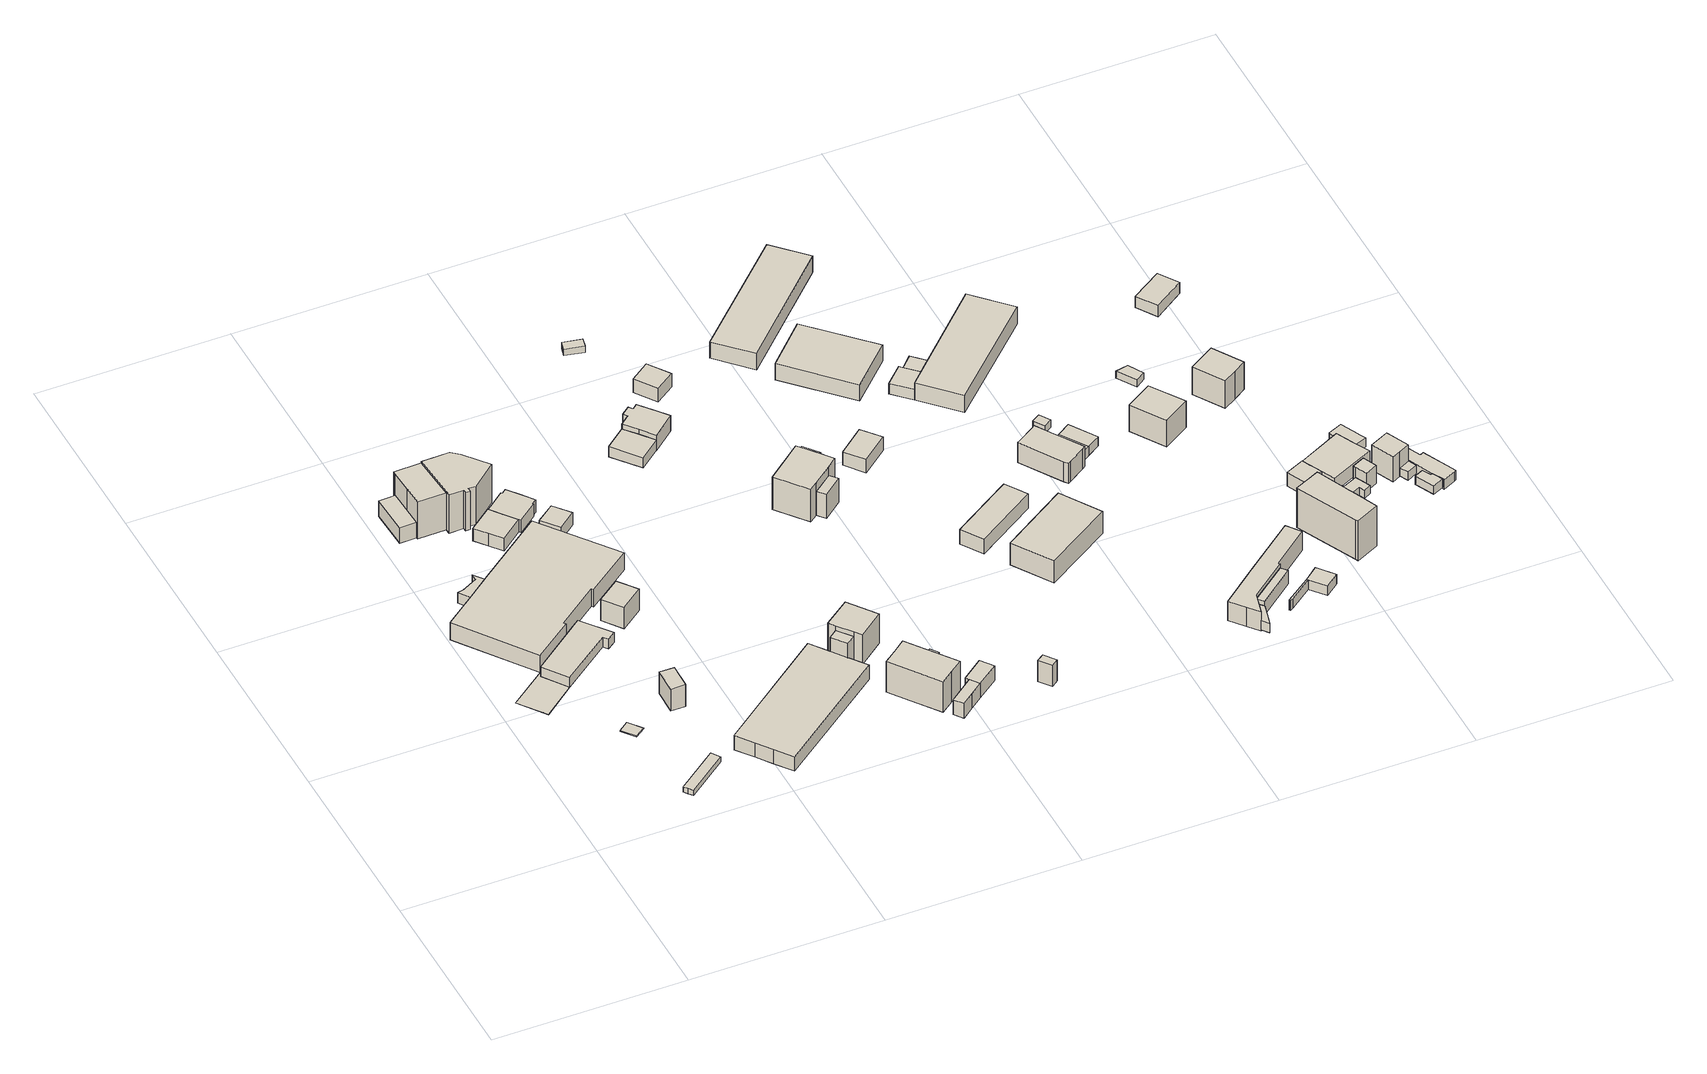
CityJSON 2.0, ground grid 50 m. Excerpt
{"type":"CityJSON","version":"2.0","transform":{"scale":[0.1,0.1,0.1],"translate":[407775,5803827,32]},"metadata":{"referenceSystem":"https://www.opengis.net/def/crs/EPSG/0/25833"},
"CityObjects":{
"building1":{"type":"Building","attributes":{"Gemeindeschluessel":"11000009","BezugspunktDach":"2200","function":"51009_1610","measuredHeight":0.114,"storeysAboveGround":0},"address":[{"country":"Germany","locality":"Berlin"}],"geometry":[{"type":"Solid","lod":"1","boundaries":[[[[0,1,2,3,4,5]],[[6,7,8,9,10,11]],[[6,11,5,4]],[[7,6,4,3]],[[8,7,3,2]],[[9,8,2,1]],[[10,9,1,0]],[[11,10,0,5]]]]}]},
"building2":{"type":"Building","attributes":{"Gemeindeschluessel":"11000009","BezugspunktDach":"2200","function":"31001_1010","measuredHeight":0.271,"storeysAboveGround":1},"address":[{"country":"Germany","locality":"Berlin","thoroughfareNumber":"764 (1)","thoroughfareName":"Adlergestell"}],"geometry":[{"type":"Solid","lod":"1","boundaries":[[[[12,13,14,15]],[[16,17,18,19]],[[16,19,15,14]],[[17,16,14,13]],[[18,17,13,12]],[[19,18,12,15]]]]}]},
"building3":{"type":"Building","attributes":{"Gemeindeschluessel":"11000009","BezugspunktDach":"2200","function":"31001_2000","measuredHeight":2.47,"storeysAboveGround":1},"address":[{"country":"Germany","locality":"Berlin","thoroughfareNumber":"766 (2)","thoroughfareName":"Adlergestell"}],"geometry":[{"type":"Solid","lod":"1","boundaries":[[[[20,21,22,23,24,25]],[[26,27,28,29,30,31]],[[26,31,25,24]],[[27,26,24,23]],[[28,27,23,22]],[[29,28,22,21]],[[30,29,21,20]],[[31,30,20,25]]]]}]},
"building4":{"type":"Building","attributes":{"Gemeindeschluessel":"11000009","BezugspunktDach":"2200","function":"51009_1610","measuredHeight":3.29,"storeysAboveGround":0},"address":[{"country":"Germany","locality":"Berlin"}],"geometry":[{"type":"Solid","lod":"1","boundaries":[[[[32,33,34,35,36,37]],[[38,39,40,41,42,43]],[[38,43,37,36]],[[39,38,36,35]],[[40,39,35,34]],[[41,40,34,33]],[[42,41,33,32]],[[43,42,32,37]]]]}]},
"building5":{"type":"Building","attributes":{"Gemeindeschluessel":"11000009","BezugspunktDach":"2200","function":"31001_2000","measuredHeight":3,"storeysAboveGround":1},"address":[{"country":"Germany","locality":"Berlin","thoroughfareNumber":"762","thoroughfareName":"Adlergestell"}],"geometry":[{"type":"Solid","lod":"1","boundaries":[[[[44,45,46,47,48,49,50]],[[3,51,52,53,54,1,2]],[[3,2,50,49]],[[51,3,49,48]],[[52,51,48,47]],[[53,52,47,46]],[[54,53,46,45]],[[1,54,45,44]],[[2,1,44,50]]]]}]},
"building6":{"type":"Building","attributes":{"Gemeindeschluessel":"11000009","BezugspunktDach":"2200","function":"31001_2000","measuredHeight":5.25,"storeysAboveGround":1},"address":[{"country":"Germany","locality":"Berlin","thoroughfareNumber":"760","thoroughfareName":"Adlergestell"}],"geometry":[{"type":"Solid","lod":"1","boundaries":[[[[55,56,57,58,59,60,61,62,63,64]],[[65,66,67,68,69,70,71,72,73,74]],[[65,74,64,63]],[[66,65,63,62]],[[67,66,62,61]],[[68,67,61,60]],[[69,68,60,59]],[[70,69,59,58]],[[71,70,58,57]],[[72,71,57,56]],[[73,72,56,55]],[[74,73,55,64]]]]}]},
"building7":{"type":"Building","attributes":{"Gemeindeschluessel":"11000009","BezugspunktDach":"2200","function":"31001_1010","measuredHeight":6.61,"storeysAboveGround":1},"address":[{"country":"Germany","locality":"Berlin","thoroughfareNumber":"764","thoroughfareName":"Adlergestell"}],"geometry":[{"type":"Solid","lod":"1","boundaries":[[[[75,76,77,78]],[[79,80,81,82]],[[79,82,78,77]],[[80,79,77,76]],[[81,80,76,75]],[[82,81,75,78]]]]}]},
"building8":{"type":"Building","attributes":{"Gemeindeschluessel":"11000009","function":"31001_2310"},"address":[{"country":"Germany","locality":"Berlin","thoroughfareNumber":"28","thoroughfareName":"Godbersenstraße"}],"children":["building8-1","building8-2","building8-3"]},
"building8-1":{"type":"BuildingPart","attributes":{"BezugspunktDach":"2200","measuredHeight":11.64,"storeysAboveGround":3},"parents":["building8"],"geometry":[{"type":"MultiSurface","lod":"1","boundaries":[[[83,84,85,86,87,88,89,90,91,92,93]],[[94,95,96,97,98,99,100,101,102,103,104]],[[94,104,93,92]],[[95,94,92,91]],[[96,95,91,90]],[[97,96,90,89]],[[98,97,89,88]],[[99,98,88,87]],[[100,99,87,86]],[[101,100,86,85]],[[102,101,85,84]],[[103,102,84,83]],[[105,106,103,83,93]],[[104,103,106,105]]]}]},
"building8-2":{"type":"BuildingPart","attributes":{"BezugspunktDach":"2200","measuredHeight":11.2,"storeysAboveGround":3},"parents":["building8"],"geometry":[{"type":"MultiSurface","lod":"1","boundaries":[[[107,108,109,106,105,110]],[[104,103,111,112,113,114]],[[104,114,110,105]],[[111,103,106,109]],[[115,116,117,112,111,109,108]],[[113,118,115,112,108,107]],[[114,113,107,110]],[[103,104,105,106]],[[112,117,116,115]],[[119,112,115,118,113]]]}]},
"building8-3":{"type":"BuildingPart","attributes":{"BezugspunktDach":"2200","measuredHeight":5.21,"storeysAboveGround":3},"parents":["building8"],"geometry":[{"type":"MultiSurface","lod":"1","boundaries":[[[120,116,118,121]],[[113,117,122,123]],[[113,123,121,118]],[[122,117,116,120]],[[123,122,120,121]],[[117,112,115,116]],[[113,118,115,112]]]}]},
"building9":{"type":"Building","attributes":{"Gemeindeschluessel":"11000009","BezugspunktDach":"2200","function":"31001_2000","measuredHeight":6.54,"storeysAboveGround":1},"address":[{"country":"Germany","locality":"Berlin","thoroughfareNumber":"762 (1)","thoroughfareName":"Adlergestell"}],"geometry":[{"type":"Solid","lod":"1","boundaries":[[[[124,125,126,127]],[[128,129,130,131]],[[128,131,127,126]],[[129,128,126,125]],[[130,129,125,124]],[[131,130,124,127]]]]}]},
"building10":{"type":"Building","attributes":{"Gemeindeschluessel":"11000009","function":"31001_2010"},"address":[{"country":"Germany","locality":"Berlin","thoroughfareNumber":"758","thoroughfareName":"Adlergestell"}],"children":["building10-1","building10-2"]},
"building10-1":{"type":"BuildingPart","attributes":{"BezugspunktDach":"2200","measuredHeight":4.26,"storeysAboveGround":1},"parents":["building10"],"geometry":[{"type":"MultiSurface","lod":"1","boundaries":[[[132,133,134,135,136,137,138,139,140,141,142,143]],[[144,145,146,147,148,149,150,151,152,153,154,155]],[[144,155,143,142]],[[145,144,142,141]],[[146,145,141,140]],[[147,146,140,139]],[[148,147,139,138]],[[149,148,138,137]],[[150,149,137,136]],[[151,150,136,135]],[[152,151,135,134]],[[153,152,134,133]],[[154,153,133,132]],[[155,156,157,143]],[[132,157,156,154]]]}]},
"building10-2":{"type":"BuildingPart","attributes":{"BezugspunktDach":"2200","measuredHeight":4.37,"storeysAboveGround":1},"parents":["building10"],"geometry":[{"type":"MultiSurface","lod":"1","boundaries":[[[158,159,133,157,143,160]],[[155,156,153,161,162,163]],[[155,163,160,143]],[[132,157,156,157,133]],[[164,156,154]],[[161,153,133,159]],[[162,161,159,158]],[[163,162,158,160]],[[156,155,143,157]],[[153,164,154,132,133]],[[154,156,157,132]]]}]},
"building11":{"type":"Building","attributes":{"Gemeindeschluessel":"11000009","BezugspunktDach":"2200","function":"31001_2000","measuredHeight":5.01,"storeysAboveGround":1},"address":[{"country":"Germany","locality":"Berlin","thoroughfareNumber":"766 (1)","thoroughfareName":"Adlergestell"}],"geometry":[{"type":"Solid","lod":"1","boundaries":[[[[165,166,167,168,169,170,171,172,173,174]],[[175,176,177,178,179,180,181,182,183,184]],[[175,184,174,173]],[[176,175,173,172]],[[177,176,172,171]],[[178,177,171,170]],[[179,178,170,169]],[[180,179,169,168]],[[181,180,168,167]],[[182,181,167,166]],[[183,182,166,165]],[[184,183,165,174]]]]}]},
"building12":{"type":"Building","attributes":{"Gemeindeschluessel":"11000009","BezugspunktDach":"2200","function":"31001_1010","measuredHeight":3.79,"storeysAboveGround":1},"address":[{"country":"Germany","locality":"Berlin","thoroughfareNumber":"760 (1)","thoroughfareName":"Adlergestell"}],"geometry":[{"type":"Solid","lod":"1","boundaries":[[[[185,186,187,188]],[[189,190,191,192]],[[189,192,188,187]],[[190,189,187,186]],[[191,190,186,185]],[[192,191,185,188]]]]}]},
"building13":{"type":"Building","attributes":{"Gemeindeschluessel":"11000009","function":"31001_1010"},"address":[{"country":"Germany","locality":"Berlin","thoroughfareNumber":"766","thoroughfareName":"Adlergestell"}],"children":["building13-1","building13-2"]},
"building13-1":{"type":"BuildingPart","attributes":{"BezugspunktDach":"2200","measuredHeight":10.23,"storeysAboveGround":2},"parents":["building13"],"geometry":[{"type":"MultiSurface","lod":"1","boundaries":[[[193,194,195,196,197,198]],[[199,200,201,202,203,204]],[[199,204,198,197]],[[200,199,197,196]],[[201,200,196,195]],[[202,201,195,194]],[[203,205,206,194,193]],[[204,203,193,198]],[[202,206,205,203]]]}]},
"building13-2":{"type":"BuildingPart","attributes":{"BezugspunktDach":"2200","measuredHeight":7.54,"storeysAboveGround":2},"parents":["building13"],"geometry":[{"type":"Solid","lod":"1","boundaries":[[[[207,206,205,208]],[[203,202,209,210]],[[203,210,208,205]],[[209,202,206,207]],[[210,209,207,208]],[[203,205,206,202]]]]}]},
"building14":{"type":"Building","attributes":{"Gemeindeschluessel":"11000009","BezugspunktDach":"2200","function":"31001_1010","measuredHeight":10.03,"storeysAboveGround":3},"address":[{"country":"Germany","locality":"Berlin","thoroughfareNumber":"768","thoroughfareName":"Adlergestell"}],"geometry":[{"type":"Solid","lod":"1","boundaries":[[[[211,212,213,214,215,216]],[[217,218,219,220,221,222]],[[217,222,216,215]],[[218,217,215,214]],[[219,218,214,213]],[[220,219,213,212]],[[221,220,212,211]],[[222,221,211,216]]]]}]},
"building15":{"type":"Building","attributes":{"Gemeindeschluessel":"11000009","BezugspunktDach":"2200","function":"31001_2000","measuredHeight":4.53,"storeysAboveGround":1},"address":[{"country":"Germany","locality":"Berlin","thoroughfareNumber":"768 (2)","thoroughfareName":"Adlergestell"}],"geometry":[{"type":"Solid","lod":"1","boundaries":[[[[223,224,225,226,227]],[[228,229,230,231,232]],[[228,232,227,226]],[[229,228,226,225]],[[230,229,225,224]],[[231,230,224,223]],[[232,231,223,227]]]]}]},
"building16":{"type":"Building","attributes":{"Gemeindeschluessel":"11000009","BezugspunktDach":"2200","function":"51009_1610","measuredHeight":8.18,"storeysAboveGround":0},"address":[{"country":"Germany","locality":"Berlin"}],"geometry":[{"type":"Solid","lod":"1","boundaries":[[[[233,234,235,236]],[[237,238,239,240]],[[237,240,236,235]],[[238,237,235,234]],[[239,238,234,233]],[[240,239,233,236]]]]}]},
"building17":{"type":"Building","attributes":{"Gemeindeschluessel":"11000009","function":"31001_1120"},"address":[{"country":"Germany","locality":"Berlin","thoroughfareNumber":"759","thoroughfareName":"Adlergestell"}],"children":["building17-1","building17-2"]},
"building17-1":{"type":"BuildingPart","attributes":{"BezugspunktDach":"2200","measuredHeight":7.62,"storeysAboveGround":2},"parents":["building17"],"geometry":[{"type":"MultiSurface","lod":"1","boundaries":[[[241,242,243,244,245,246,247,248,249,250]],[[251,252,253,254,255,256,257,258,259,260]],[[251,260,250,249]],[[252,251,249,248]],[[253,252,248,247]],[[254,253,247,246]],[[255,254,246,245]],[[256,255,245,244]],[[257,256,244,243]],[[258,257,243,242]],[[261,262,263,264,259,258,242,241]],[[265,261,241,250]],[[260,259,264,266]],[[264,263,262,261]],[[266,264,261,265]]]}]},
"building17-2":{"type":"BuildingPart","attributes":{"BezugspunktDach":"2200","measuredHeight":3.11,"storeysAboveGround":2},"parents":["building17"],"geometry":[{"type":"MultiSurface","lod":"1","boundaries":[[[267,262,265,268]],[[266,263,269,270]],[[266,270,268,265]],[[269,263,262,267]],[[270,269,267,268]],[[264,261,262,263]],[[266,265,261,271,264]]]}]},
"building18":{"type":"Building","attributes":{"Gemeindeschluessel":"11000009","BezugspunktDach":"2200","function":"31001_1010","measuredHeight":4.52,"storeysAboveGround":2},"address":[{"country":"Germany","locality":"Berlin","thoroughfareNumber":"768 (1)","thoroughfareName":"Adlergestell"}],"geometry":[{"type":"Solid","lod":"1","boundaries":[[[[226,225,272,273,274]],[[275,276,229,228,277]],[[275,277,274,273]],[[276,275,273,272]],[[229,276,272,225]],[[228,229,225,226]],[[277,228,226,274]]]]}]},
"building19":{"type":"Building","attributes":{"Gemeindeschluessel":"11000009","BezugspunktDach":"2200","function":"31001_2000","measuredHeight":1.89,"storeysAboveGround":1},"address":[{"country":"Germany","locality":"Berlin","thoroughfareNumber":"969 (8)","thoroughfareName":"Adlergestell"}],"geometry":[{"type":"Solid","lod":"1","boundaries":[[[[278,279,280,281]],[[282,283,284,285]],[[282,285,281,280]],[[283,282,280,279]],[[284,283,279,278]],[[285,284,278,281]]]]}]},
"building20":{"type":"Building","attributes":{"Gemeindeschluessel":"11000009","BezugspunktDach":"2200","function":"31001_2000","measuredHeight":6.43,"storeysAboveGround":1},"address":[{"country":"Germany","locality":"Berlin","thoroughfareNumber":"770 (1)","thoroughfareName":"Adlergestell"}],"geometry":[{"type":"Solid","lod":"1","boundaries":[[[[286,287,288,289]],[[290,291,292,293]],[[290,293,289,288]],[[291,290,288,287]],[[292,291,287,286]],[[293,292,286,289]]]]}]},
"building21":{"type":"Building","attributes":{"Gemeindeschluessel":"11000009","function":"31001_1010"},"address":[{"country":"Germany","locality":"Berlin","thoroughfareNumber":"763","thoroughfareName":"Adlergestell"}],"children":["building21-1","building21-2","building21-3"]},
"building21-1":{"type":"BuildingPart","attributes":{"BezugspunktDach":"2200","measuredHeight":12.53,"storeysAboveGround":2},"parents":["building21"],"geometry":[{"type":"MultiSurface","lod":"1","boundaries":[[[294,295,296,297,298,299,300]],[[301,302,303,304,305,306,307]],[[301,307,300,299]],[[308,309,310,301,299,298]],[[303,302,298,297]],[[304,303,297,296]],[[305,311,312,304,296,295]],[[306,305,295,294]],[[307,306,294,300]],[[302,301,310,309,308]],[[304,312,311,305]]]}]},
"building21-2":{"type":"BuildingPart","attributes":{"BezugspunktDach":"2200","measuredHeight":7.34,"storeysAboveGround":2},"parents":["building21"],"geometry":[{"type":"Solid","lod":"1","boundaries":[[[[313,314,312,311]],[[304,315,316,305]],[[315,304,312,314]],[[316,315,314,313]],[[305,316,313,311]],[[304,305,311,312]]]]}]},
"building21-3":{"type":"BuildingPart","attributes":{"BezugspunktDach":"2200","measuredHeight":7.34,"storeysAboveGround":2},"parents":["building21"],"geometry":[{"type":"Solid","lod":"1","boundaries":[[[[309,317,318,310]],[[319,320,302,301]],[[319,301,310,318]],[[320,319,318,317]],[[302,320,317,309]],[[309,310,301,302]]]]}]},
"building22":{"type":"Building","attributes":{"Gemeindeschluessel":"11000009","BezugspunktDach":"2200","function":"31001_1010","measuredHeight":5.56,"storeysAboveGround":1},"address":[{"country":"Germany","locality":"Berlin","thoroughfareNumber":"759 (1)","thoroughfareName":"Adlergestell"}],"geometry":[{"type":"Solid","lod":"1","boundaries":[[[[321,322,323,324]],[[325,326,327,328]],[[325,328,324,323]],[[326,325,323,322]],[[327,326,322,321]],[[328,327,321,324]]]]}]},
"building23":{"type":"Building","attributes":{"Gemeindeschluessel":"11000009","BezugspunktDach":"2200","function":"31001_2000","measuredHeight":5.29,"storeysAboveGround":1},"address":[{"country":"Germany","locality":"Berlin","thoroughfareNumber":"763 (1)","thoroughfareName":"Adlergestell"}],"geometry":[{"type":"Solid","lod":"1","boundaries":[[[[329,330,331,332]],[[333,334,335,336]],[[333,336,332,331]],[[334,333,331,330]],[[335,334,330,329]],[[336,335,329,332]]]]}]},
"building24":{"type":"Building","attributes":{"Gemeindeschluessel":"11000009","BezugspunktDach":"2200","function":"31001_2540","measuredHeight":5.08,"storeysAboveGround":1},"address":[{"country":"Germany","locality":"Berlin","thoroughfareNumber":"767 (1)","thoroughfareName":"Adlergestell"}],"geometry":[{"type":"Solid","lod":"1","boundaries":[[[[337,338,339,340,341]],[[342,343,344,345,346]],[[342,346,341,340]],[[343,342,340,339]],[[344,343,339,338]],[[345,344,338,337]],[[346,345,337,341]]]]}]},
"building25":{"type":"Building","attributes":{"Gemeindeschluessel":"11000009","BezugspunktDach":"2200","function":"31001_1010","measuredHeight":8.24,"storeysAboveGround":1},"address":[{"country":"Germany","locality":"Berlin","thoroughfareNumber":"767","thoroughfareName":"Adlergestell"},{"country":"Germany","locality":"Berlin","thoroughfareNumber":"1","thoroughfareName":"Imkerweg"}],"geometry":[{"type":"Solid","lod":"1","boundaries":[[[[347,348,349,350]],[[351,352,353,354]],[[351,354,350,349]],[[352,351,349,348]],[[353,352,348,347]],[[354,353,347,350]]]]}]},
"building26":{"type":"Building","attributes":{"Gemeindeschluessel":"11000009","BezugspunktDach":"2200","function":"31001_1010","measuredHeight":4.87,"storeysAboveGround":1},"address":[{"country":"Germany","locality":"Berlin","thoroughfareNumber":"969","thoroughfareName":"Adlergestell"}],"geometry":[{"type":"Solid","lod":"1","boundaries":[[[[355,356,357,358]],[[359,360,361,362]],[[359,362,358,357]],[[360,359,357,356]],[[361,360,356,355]],[[362,361,355,358]]]]}]},
"building27":{"type":"Building","attributes":{"Gemeindeschluessel":"11000009","BezugspunktDach":"2200","function":"31001_2000","measuredHeight":5.51,"storeysAboveGround":1},"address":[{"country":"Germany","locality":"Berlin","thoroughfareNumber":"969 (2)","thoroughfareName":"Adlergestell"}],"geometry":[{"type":"Solid","lod":"1","boundaries":[[[[363,364,365,366]],[[367,368,369,370]],[[367,370,366,365]],[[368,367,365,364]],[[369,368,364,363]],[[370,369,363,366]]]]}]},
"building28":{"type":"Building","attributes":{"Gemeindeschluessel":"11000009","BezugspunktDach":"2200","function":"51009_1610","measuredHeight":2.5,"storeysAboveGround":0},"address":[{"country":"Germany","locality":"Berlin"}],"geometry":[{"type":"Solid","lod":"1","boundaries":[[[[371,372,373,374]],[[375,376,377,378]],[[375,378,374,373]],[[376,375,373,372]],[[377,376,372,371]],[[378,377,371,374]]]]}]},
"building29":{"type":"Building","attributes":{"Gemeindeschluessel":"11000009","function":"31001_1010"},"address":[{"country":"Germany","locality":"Berlin","thoroughfareNumber":"3","thoroughfareName":"Imkerweg"}],"children":["building29-1","building29-2"]},
"building29-1":{"type":"BuildingPart","attributes":{"BezugspunktDach":"2200","measuredHeight":6.38,"storeysAboveGround":2},"parents":["building29"],"geometry":[{"type":"MultiSurface","lod":"1","boundaries":[[[379,380,381,382,383,384,385,386,387,388,389]],[[390,391,392,393,394,395,396,397,398,399,400]],[[390,400,389,388]],[[391,390,388,387]],[[392,391,387,386]],[[393,392,386,385]],[[394,393,394,401,402,403,385,384]],[[395,394,384,383]],[[396,395,383,382]],[[397,396,382,381]],[[398,397,381,380]],[[399,398,380,379]],[[400,399,379,389]],[[403,402,401,394,393]]]}]},
"building29-2":{"type":"BuildingPart","attributes":{"BezugspunktDach":"2200","measuredHeight":2.78,"storeysAboveGround":2},"parents":["building29"],"geometry":[{"type":"MultiSurface","lod":"1","boundaries":[[[401,404,405,402]],[[406,407,394,393]],[[406,393,402,405]],[[407,406,405,404]],[[394,407,404,401]],[[394,408,401,402,393]]]}]},
"building30":{"type":"Building","attributes":{"Gemeindeschluessel":"11000009","function":"51009_1610"},"address":[{"country":"Germany","locality":"Berlin"}],"children":["building30-1","building30-2"]},
"building30-1":{"type":"BuildingPart","attributes":{"BezugspunktDach":"2200","measuredHeight":5.53,"storeysAboveGround":0},"parents":["building30"],"geometry":[{"type":"MultiSurface","lod":"1","boundaries":[[[409,410,411,412,413]],[[414,415,416,417,418]],[[414,418,413,412]],[[415,414,412,411]],[[416,415,411,410]],[[417,416,410,409]],[[418,419,420,409,413]],[[420,419,418,417]]]}]},
"building30-2":{"type":"BuildingPart","attributes":{"BezugspunktDach":"2200","measuredHeight":2.85,"storeysAboveGround":0},"parents":["building30"],"geometry":[{"type":"Solid","lod":"1","boundaries":[[[[421,420,419,422]],[[418,417,423,424]],[[418,424,422,419]],[[423,417,420,421]],[[424,423,421,422]],[[418,419,420,417]]]]}]},
"building31":{"type":"Building","attributes":{"Gemeindeschluessel":"11000009","BezugspunktDach":"2200","function":"31001_2000","measuredHeight":5.75,"storeysAboveGround":1},"address":[{"country":"Germany","locality":"Berlin","thoroughfareNumber":"773 (1)","thoroughfareName":"Adlergestell"}],"geometry":[{"type":"Solid","lod":"1","boundaries":[[[[425,426,427,428,429,430,431,432,433]],[[434,435,436,437,438,439,440,441,442]],[[434,442,433,432]],[[435,434,432,431]],[[436,435,431,430]],[[437,436,430,429]],[[438,437,429,428]],[[439,438,428,427]],[[440,439,427,426]],[[441,440,426,425]],[[442,441,425,433]]]]}]},
"building32":{"type":"Building","attributes":{"Gemeindeschluessel":"11000009","BezugspunktDach":"2200","function":"31001_2143","measuredHeight":2.31,"storeysAboveGround":1},"address":[{"country":"Germany","locality":"Berlin","thoroughfareNumber":"3 (2)","thoroughfareName":"Imkerweg"}],"geometry":[{"type":"Solid","lod":"1","boundaries":[[[[443,444,445,446]],[[447,448,449,450]],[[447,450,446,445]],[[448,447,445,444]],[[449,448,444,443]],[[450,449,443,446]]]]}]},
"building33":{"type":"Building","attributes":{"Gemeindeschluessel":"11000009","function":"31001_2000"},"address":[{"country":"Germany","locality":"Berlin","thoroughfareNumber":"969 (5)","thoroughfareName":"Adlergestell"}],"children":["building33-1","building33-2"]},
"building33-1":{"type":"BuildingPart","attributes":{"BezugspunktDach":"2200","measuredHeight":5.83,"storeysAboveGround":1},"parents":["building33"],"geometry":[{"type":"Solid","lod":"1","boundaries":[[[[451,452,453,454,455]],[[456,457,458,459,460]],[[456,461,462,460,455,454]],[[457,456,454,453]],[[458,457,453,452]],[[459,458,452,451]],[[460,459,451,455]],[[460,462,461,456]]]]}]},
"building33-2":{"type":"BuildingPart","attributes":{"BezugspunktDach":"2200","measuredHeight":3.15,"storeysAboveGround":1},"parents":["building33"],"geometry":[{"type":"Solid","lod":"1","boundaries":[[[[462,461,463,464,465]],[[466,467,456,460,468]],[[466,468,465,464]],[[467,466,464,463]],[[456,467,463,461]],[[468,460,462,465]],[[456,461,462,460]]]]}]},
"building34":{"type":"Building","attributes":{"Gemeindeschluessel":"11000009","BezugspunktDach":"2200","function":"31001_2463","measuredHeight":2.83,"storeysAboveGround":1},"address":[{"country":"Germany","locality":"Berlin","thoroughfareNumber":"3 (1)","thoroughfareName":"Imkerweg"}],"geometry":[{"type":"Solid","lod":"1","boundaries":[[[[404,469,470,405]],[[471,472,407,406]],[[471,406,405,470]],[[472,471,470,469]],[[407,472,469,404]],[[406,407,404,405]]]]}]},
"building35":{"type":"Building","attributes":{"Gemeindeschluessel":"11000009","BezugspunktDach":"2200","function":"51009_1610","measuredHeight":2.94,"storeysAboveGround":0},"address":[{"country":"Germany","locality":"Berlin"}],"geometry":[{"type":"Solid","lod":"1","boundaries":[[[[473,474,475,476,477]],[[478,479,480,481,482]],[[478,482,477,476]],[[479,478,476,475]],[[480,479,475,474]],[[481,480,474,473]],[[482,481,473,477]]]]}]},
"building36":{"type":"Building","attributes":{"Gemeindeschluessel":"11000009","BezugspunktDach":"2200","function":"51009_1610","measuredHeight":2.99,"storeysAboveGround":0},"address":[{"country":"Germany","locality":"Berlin"}],"geometry":[{"type":"Solid","lod":"1","boundaries":[[[[475,483,484,485,476]],[[486,487,488,479,478]],[[486,478,476,485]],[[487,486,485,484]],[[488,487,484,483]],[[479,488,483,475]],[[478,479,475,476]]]]}]},
"building37":{"type":"Building","attributes":{"Gemeindeschluessel":"11000009","BezugspunktDach":"2200","function":"31001_1010","measuredHeight":10.83,"storeysAboveGround":2},"address":[{"country":"Germany","locality":"Berlin","thoroughfareNumber":"5","thoroughfareName":"Imkerweg"}],"geometry":[{"type":"Solid","lod":"1","boundaries":[[[[489,490,491,492,493]],[[494,495,496,497,498]],[[494,498,493,492]],[[495,494,492,491]],[[496,495,491,490]],[[497,496,490,489]],[[498,497,489,493]]]]}]},
"building38":{"type":"Building","attributes":{"Gemeindeschluessel":"11000009","function":"31001_1010"},"address":[{"country":"Germany","locality":"Berlin","thoroughfareNumber":"1","thoroughfareName":"Beutenweg"}],"children":["building38-1","building38-2"]},
"building38-1":{"type":"BuildingPart","attributes":{"BezugspunktDach":"2200","measuredHeight":12.96,"storeysAboveGround":3},"parents":["building38"],"geometry":[{"type":"MultiSurface","lod":"1","boundaries":[[[499,500,501,502,503,504,505,506]],[[507,508,509,510,511,512,513,514]],[[507,514,506,505]],[[508,507,505,504]],[[515,516,517,518,509,508,504,503]],[[519,515,518,520,521,510,509,503,502]],[[511,510,502,501]],[[512,511,501,500]],[[513,512,500,499]],[[514,513,499,506]],[[518,517,516,515]],[[521,520,518,515,519]]]}]},
"building38-2":{"type":"BuildingPart","attributes":{"BezugspunktDach":"2200","measuredHeight":5.22,"storeysAboveGround":3},"parents":["building38"],"geometry":[{"type":"MultiSurface","lod":"1","boundaries":[[[519,522,523,516]],[[524,525,520,517]],[[524,517,516,523]],[[525,524,523,522]],[[520,525,522,519]],[[517,518,515,516]],[[520,519,515,518]]]}]},
"building39":{"type":"Building","attributes":{"Gemeindeschluessel":"11000009","BezugspunktDach":"2200","function":"31001_2000","measuredHeight":2.08,"storeysAboveGround":1},"address":[{"country":"Germany","locality":"Berlin","thoroughfareNumber":"7 (1)","thoroughfareName":"Imkerweg"}],"geometry":[{"type":"Solid","lod":"1","boundaries":[[[[526,527,528,529]],[[530,531,532,533]],[[530,533,529,528]],[[531,530,528,527]],[[532,531,527,526]],[[533,532,526,529]]]]}]},
"building40":{"type":"Building","attributes":{"Gemeindeschluessel":"11000009","BezugspunktDach":"2200","function":"31001_2000","measuredHeight":2.42,"storeysAboveGround":1},"address":[{"country":"Germany","locality":"Berlin","thoroughfareNumber":"1 (1)","thoroughfareName":"Beutenweg"}],"geometry":[{"type":"Solid","lod":"1","boundaries":[[[[534,535,536,537,538,539,540,541,542]],[[543,544,545,546,547,548,549,550,551]],[[543,551,542,541]],[[544,543,541,540]],[[545,544,540,539]],[[546,545,539,538]],[[547,546,538,537]],[[548,547,537,536]],[[549,548,536,535]],[[550,549,535,534]],[[551,550,534,542]]]]}]},
"building41":{"type":"Building","attributes":{"Gemeindeschluessel":"11000009","function":"31001_1010"},"address":[{"country":"Germany","locality":"Berlin","thoroughfareNumber":"6","thoroughfareName":"Imkerweg"}],"children":["building41-1","building41-2"]},
"building41-1":{"type":"BuildingPart","attributes":{"BezugspunktDach":"2200","measuredHeight":4.75,"storeysAboveGround":1},"parents":["building41"],"geometry":[{"type":"Solid","lod":"1","boundaries":[[[[552,553,554,555,556,557,558,559]],[[560,561,562,563,564,565,566,567]],[[560,567,559,558]],[[561,560,558,557]],[[562,561,557,556]],[[563,562,556,555]],[[564,563,555,554]],[[565,564,554,553]],[[566,565,553,552]],[[552,559,567,566]]]]}]},
"building41-2":{"type":"BuildingPart","attributes":{"BezugspunktDach":"2200","measuredHeight":5.01,"storeysAboveGround":1},"parents":["building41"],"geometry":[{"type":"MultiSurface","lod":"1","boundaries":[[[568,569,570,571]],[[567,565,572,573]],[[567,573,571,570]],[[553,552,559,570,569]],[[566,574,567,566,552]],[[572,565,569,568]],[[573,572,568,571]],[[575,565,574,566,552,553]],[[559,552,566,567]]]}]},
"building42":{"type":"Building","attributes":{"Gemeindeschluessel":"11000009","BezugspunktDach":"2200","function":"31001_1010","measuredHeight":11.99,"storeysAboveGround":2},"address":[{"country":"Germany","locality":"Berlin","thoroughfareNumber":"7","thoroughfareName":"Imkerweg"}],"geometry":[{"type":"Solid","lod":"1","boundaries":[[[[576,577,578,579,580]],[[581,582,583,584,585]],[[581,585,580,579]],[[582,581,579,578]],[[583,582,578,577]],[[584,583,577,576]],[[585,584,576,580]]]]}]},
"building43":{"type":"Building","attributes":{"Gemeindeschluessel":"11000009","BezugspunktDach":"2200","function":"31001_2000","measuredHeight":6.26,"storeysAboveGround":1},"address":[{"country":"Germany","locality":"Berlin","thoroughfareNumber":"1 (2)","thoroughfareName":"Beutenweg"}],"geometry":[{"type":"Solid","lod":"1","boundaries":[[[[586,587,588,589,590]],[[591,592,546,545,593]],[[591,593,590,589]],[[592,591,589,588]],[[546,592,588,587]],[[545,546,587,586]],[[593,545,586,590]]]]}]},
"building44":{"type":"Building","attributes":{"Gemeindeschluessel":"11000009","BezugspunktDach":"2200","function":"31001_2000","measuredHeight":2.79,"storeysAboveGround":1},"address":[{"country":"Germany","locality":"Berlin","thoroughfareNumber":"6 (1)","thoroughfareName":"Imkerweg"}],"geometry":[{"type":"Solid","lod":"1","boundaries":[[[[594,595,596,597,598,599,600,601]],[[602,603,604,605,606,607,608,609]],[[602,609,601,600]],[[603,602,600,599]],[[604,603,599,598]],[[605,604,598,597]],[[606,605,597,596]],[[607,606,596,595]],[[608,607,595,594]],[[609,608,594,601]]]]}]},
"building45":{"type":"Building","attributes":{"Gemeindeschluessel":"11000009","BezugspunktDach":"2200","function":"31001_2000","measuredHeight":8.66,"storeysAboveGround":2},"address":[{"country":"Germany","locality":"Berlin","thoroughfareNumber":"1 (3)","thoroughfareName":"Beutenweg"}],"geometry":[{"type":"Solid","lod":"1","boundaries":[[[[610,611,612,613,614,615]],[[616,617,618,619,620,621]],[[616,621,615,614]],[[617,616,614,613]],[[618,617,613,612]],[[619,618,612,611]],[[620,619,611,610]],[[621,620,610,615]]]]}]},
"building46":{"type":"Building","attributes":{"Gemeindeschluessel":"11000009","BezugspunktDach":"2200","function":"31001_2000","measuredHeight":3.96,"storeysAboveGround":1},"address":[{"country":"Germany","locality":"Berlin","thoroughfareNumber":"9 (9)","thoroughfareName":"Imkerweg"}],"geometry":[{"type":"Solid","lod":"1","boundaries":[[[[622,623,624,625,626]],[[627,628,629,630,631]],[[627,631,626,625]],[[628,627,625,624]],[[629,628,624,623]],[[630,629,623,622]],[[631,630,622,626]]]]}]},
"building47":{"type":"Building","attributes":{"Gemeindeschluessel":"11000009","BezugspunktDach":"2200","function":"31001_2000","measuredHeight":2.5,"storeysAboveGround":1},"address":[{"country":"Germany","locality":"Berlin","thoroughfareNumber":"1 (4)","thoroughfareName":"Beutenweg"}],"geometry":[{"type":"Solid","lod":"1","boundaries":[[[[632,633,634,635]],[[636,637,638,639]],[[636,639,635,634]],[[637,636,634,633]],[[638,637,633,632]],[[639,638,632,635]]]]}]},
"building48":{"type":"Building","attributes":{"Gemeindeschluessel":"11000009","BezugspunktDach":"2200","function":"31001_2000","measuredHeight":0.007,"storeysAboveGround":1},"address":[{"country":"Germany","locality":"Berlin","thoroughfareNumber":"8 (1)","thoroughfareName":"Imkerweg"}]},
"building49":{"type":"Building","attributes":{"Gemeindeschluessel":"11000009","BezugspunktDach":"2200","function":"31001_2000","measuredHeight":2.51,"storeysAboveGround":1},"address":[{"country":"Germany","locality":"Berlin","thoroughfareNumber":"1 (5)","thoroughfareName":"Beutenweg"}],"geometry":[{"type":"Solid","lod":"1","boundaries":[[[[640,641,642,643,644,645]],[[646,647,648,649,650,651]],[[646,651,645,644]],[[647,646,644,643]],[[648,647,643,642]],[[649,648,642,641]],[[650,649,641,640]],[[651,650,640,645]]]]}]},
"building50":{"type":"Building","attributes":{"Gemeindeschluessel":"11000009","BezugspunktDach":"2200","function":"31001_1010","measuredHeight":2.95,"storeysAboveGround":1},"address":[{"country":"Germany","locality":"Berlin","thoroughfareNumber":"5 (1)","thoroughfareName":"Beutenweg"}],"geometry":[{"type":"Solid","lod":"1","boundaries":[[[[652,653,654,655,656,657,658,659,660,661,662]],[[663,664,665,666,667,668,669,670,671,672,673]],[[663,673,662,661]],[[664,663,661,660]],[[665,664,660,659]],[[666,665,659,658]],[[667,666,658,657]],[[668,667,657,656]],[[669,668,656,655]],[[670,669,655,654]],[[671,670,654,653]],[[672,671,653,652]],[[673,672,652,662]]]]}]}
},
"vertices":[
[99,475,13],[183,541,13],[138,603,13],[265,700,13],[261,705,13],[47,544,13],[261,705,12],[265,700,12],[138,603,12],[183,541,12],[99,475,12],[47,544,12],
[250,318,15],[276,337,15],[249,372,15],[224,353,15],[249,372,12],[276,337,12],[250,318,12],[224,353,12],
[276,93,23],[285,82,23],[391,163,23],[383,174,23],[375,185,23],[268,104,23],[375,185,7],[383,174,7],[391,163,7],[285,82,7],[276,93,7],[268,104,7],
[94,878,51],[151,922,51],[127,953,51],[128,936,51],[86,914,51],[71,912,51],[86,914,18],[128,936,18],[127,953,18],[151,922,18],[94,878,18],[71,912,18],
[183,541,43],[311,637,43],[321,626,43],[342,641,43],[284,715,43],[265,700,43],[138,603,43],[284,715,13],[342,641,13],[321,626,13],[311,637,13],
[144,618,64],[245,693,64],[241,698,64],[349,780,64],[353,775,64],[471,863,64],[325,1054,64],[151,922,64],[94,878,64],[5,810,64],[94,878,11],[151,922,11],[325,1054,11],[471,863,11],[353,775,11],[349,780,11],[241,698,11],[245,693,11],[144,618,11],[5,810,11],
[396,367,80],[398,432,80],[360,433,80],[358,367,80],[360,433,14],[398,432,14],[396,367,14],[358,367,14],
[155,1156,135],[156,1142,135],[193,1143,135],[194,1134,135],[206,1134,135],[206,1144,135],[226,1144,135],[291,1199,135],[241,1261,135],[220,1278,135],[147,1276,135],[220,1278,19],[241,1261,19],[291,1199,19],[226,1144,19],[206,1144,19],[206,1134,19],[194,1134,19],[193,1143,19],[156,1142,19],[155,1156,19],[147,1276,19],[147,1276,131],[155,1156,131],
[77,1266,131],[80,1206,131],[82,1155,131],[77,1274,131],[82,1155,19],[80,1206,19],[77,1266,19],[77,1274,19],[80,1206,66],[81,1159,66],[81,1159,19],[77,1266,66],[79,1214,19],
[38,1158,66],[34,1264,66],[38,1158,19],[34,1264,19],
[382,671,81],[440,715,81],[403,763,81],[345,720,81],[403,763,16],[440,715,16],[382,671,16],[345,720,16],
[282,1108,56],[304,1080,56],[308,1075,56],[358,1114,56],[356,1117,56],[368,1126,56],[344,1157,56],[320,1188,56],[308,1179,56],[306,1182,56],[256,1142,56],[255,1143,56],[256,1142,18],[306,1182,18],[308,1179,18],[320,1188,18],[344,1157,18],[368,1126,18],[356,1117,18],[358,1114,18],[308,1075,18],[304,1080,18],[282,1108,18],[255,1143,18],[279,1111,18],[279,1111,56],
[220,1064,56],[245,1033,56],[195,1096,56],[245,1033,18],[220,1064,18],[195,1096,18],[286,1103,18],
[468,142,54],[497,103,54],[530,59,54],[821,279,54],[787,323,54],[787,324,54],[760,360,54],[758,362,54],[725,407,54],[435,186,54],[725,407,10],[758,362,10],[760,360,10],[787,324,10],[787,323,10],[821,279,10],[530,59,10],[497,103,10],[468,142,10],[435,186,10],
[380,1012,57],[426,1048,57],[391,1091,57],[344,1055,57],[391,1091,19],[426,1048,19],[380,1012,19],[344,1055,19],
[782,377,110],[811,340,110],[825,322,110],[890,373,110],[837,444,110],[770,394,110],[837,444,21],[890,373,21],[825,322,21],[811,340,21],[782,377,21],[770,394,21],[782,377,97],[811,340,97],
[787,323,97],[760,360,97],[787,323,21],[760,360,21],
[918,84,121],[951,108,121],[984,132,121],[894,253,121],[862,228,121],[829,203,121],[862,228,28],[894,253,28],[984,132,28],[951,108,28],[918,84,28],[829,203,28],
[952,42,75],[984,67,75],[1016,91,75],[999,114,75],[935,65,75],[999,114,30],[1016,91,30],[984,67,30],[952,42,30],[935,65,30],
[946,183,112],[958,191,112],[943,211,112],[931,203,112],[943,211,30],[958,191,30],[946,183,30],[931,203,30],
[687,1247,58],[715,1212,58],[773,1261,58],[746,1295,58],[718,1329,58],[705,1319,58],[697,1329,58],[676,1312,58],[684,1302,58],[659,1281,58],[684,1302,11],[676,1312,11],[697,1329,11],[705,1319,11],[718,1329,11],[746,1295,11],[773,1261,11],[715,1212,11],[687,1247,11],[659,1281,11],[687,1247,44],[715,1212,44],[715,1212,13],[687,1247,13],[659,1281,44],[659,1281,13],
[661,1168,44],[605,1237,44],[661,1168,13],[605,1237,13],[687,1247,36],
[1072,133,75],[1048,165,75],[992,122,75],[1048,165,30],[1072,133,30],[992,122,30],
[710,1592,32],[716,1617,32],[667,1627,32],[661,1603,32],[667,1627,13],[716,1617,13],[710,1592,13],[661,1603,13],
[1181,52,99],[1199,66,99],[1177,96,99],[1158,83,99],[1177,96,35],[1199,66,35],[1181,52,35],[1158,83,35],
[926,823,122],[947,839,122],[996,878,122],[1022,899,122],[989,940,122],[959,977,122],[864,900,122],[959,977,23],[989,940,23],[1022,899,23],[996,878,23],[947,839,23],[926,823,23],[864,900,23],[989,940,65],[989,940,96],[959,977,96],[947,839,96],[996,878,96],
[964,819,96],[1013,859,96],[1013,859,23],[964,819,23],
[1014,959,96],[983,997,96],[983,997,23],[1014,959,23],
[791,1366,51],[841,1401,51],[802,1457,51],[752,1421,51],[802,1457,10],[841,1401,10],[791,1366,10],[752,1421,10],
[1115,928,61],[1184,984,61],[1145,1031,61],[1078,976,61],[1145,1031,20],[1184,984,20],[1115,928,20],[1078,976,20],
[1236,545,75],[1396,647,75],[1378,675,75],[1360,703,75],[1200,600,75],[1360,703,31],[1378,675,31],[1396,647,31],[1236,545,31],[1200,600,31],
[1341,386,96],[1515,497,96],[1450,599,96],[1276,487,96],[1450,599,29],[1515,497,29],[1341,386,29],[1276,487,29],
[1212,1173,61],[1319,1277,61],[1172,1427,61],[1067,1322,61],[1172,1427,12],[1319,1277,12],[1212,1173,12],[1067,1322,12],
[1044,1374,59],[1305,1631,59],[1226,1711,59],[964,1457,59],[1226,1711,9],[1305,1631,9],[1044,1374,9],[964,1457,9],
[1374,1168,37],[1409,1202,37],[1370,1241,37],[1335,1206,37],[1370,1241,12],[1409,1202,12],[1374,1168,12],[1335,1206,12],
[1515,709,81],[1522,699,81],[1530,704,81],[1573,732,81],[1581,737,81],[1574,748,81],[1530,816,81],[1506,853,81],[1499,848,81],[1455,820,81],[1447,815,81],[1455,820,20],[1499,848,20],[1506,853,20],[1530,816,20],[1574,748,20],[1581,737,20],[1573,732,20],[1530,704,20],[1522,699,20],[1515,709,20],[1447,815,20],[1574,748,48],[1530,816,48],[1530,816,28],
[1605,768,48],[1561,836,48],[1561,836,20],[1605,768,20],[1574,748,32],
[1728,71,80],[1823,147,80],[1810,162,80],[1762,124,80],[1714,86,80],[1762,124,38],[1810,162,38],[1823,147,38],[1728,71,38],[1714,86,38],[1714,86,67],[1728,71,67],
[1713,10,67],[1699,28,67],[1713,10,38],[1699,28,38],
[1676,56,92],[1699,28,92],[1714,86,92],[1810,162,92],[1807,166,92],[1904,244,92],[1877,280,92],[1739,170,92],[1645,94,92],[1739,170,34],[1877,280,34],[1904,244,34],[1807,166,34],[1810,162,34],[1714,86,34],[1699,28,34],[1676,56,34],[1645,94,34],
[1548,883,41],[1569,897,41],[1551,925,41],[1530,911,41],[1551,925,18],[1569,897,18],[1548,883,18],[1530,911,18],
[1415,1035,63],[1655,1266,63],[1567,1357,63],[1374,1168,63],[1328,1123,63],[1374,1168,11],[1567,1357,11],[1655,1266,11],[1415,1035,11],[1328,1123,11],[1374,1168,43],[1328,1123,43],
[1335,1206,43],[1329,1212,43],[1284,1168,43],[1329,1212,11],[1335,1206,11],[1284,1168,11],
[1639,790,48],[1595,858,48],[1595,858,20],[1639,790,20],
[1789,59,70],[1797,64,70],[1856,108,70],[1853,111,70],[1786,62,70],[1853,111,40],[1856,108,40],[1797,64,40],[1789,59,40],[1786,62,40],
[1888,70,70],[1923,98,70],[1889,140,70],[1889,140,40],[1923,98,40],[1888,70,40],
[1779,716,105],[1848,759,105],[1792,844,105],[1758,823,105],[1724,802,105],[1758,823,24],[1792,844,24],[1848,759,24],[1779,716,24],[1724,802,24],
[2001,160,159],[2004,153,159],[2065,183,159],[2035,251,159],[2030,261,159],[1991,349,159],[1958,334,159],[1925,319,159],[1958,334,38],[1991,349,38],[2030,261,38],[2035,251,38],[2065,183,38],[2004,153,38],[2001,160,38],[1925,319,38],[2030,261,91],[2024,276,91],[2024,276,39],[2030,261,39],[2035,251,91],[2035,251,39],[2035,251,73],
[2054,260,91],[2043,285,91],[2043,285,39],[2054,260,39],
[1810,945,36],[1835,962,36],[1812,1001,36],[1779,994,36],[1812,1001,15],[1835,962,15],[1810,945,15],[1779,994,15],
[2071,346,61],[2103,362,61],[2110,347,61],[2129,357,61],[2124,367,61],[2110,397,61],[2073,380,61],[2071,385,61],[2055,378,61],[2071,385,37],[2073,380,37],[2110,397,37],[2124,367,37],[2129,357,37],[2110,347,37],[2103,362,37],[2071,346,37],[2055,378,37],
[2037,442,76],[2041,433,76],[2058,398,76],[2172,453,76],[2149,496,76],[2148,498,76],[2128,540,76],[2015,485,76],[2128,540,35],[2148,498,35],[2149,496,35],[2172,453,35],[2058,398,35],[2041,433,35],[2037,442,35],[2015,485,35],
[1992,411,77],[2041,433,77],[2015,485,77],[1967,463,77],[1992,411,35],[1967,463,35],[2039,437,35],[2041,433,49],
[1961,787,102],[1995,808,102],[2028,830,102],[1980,906,102],[1912,864,102],[1980,906,19],[2028,830,19],[1995,808,19],[1961,787,19],[1912,864,19],
[2110,397,92],[2124,367,92],[2156,383,92],[2140,419,92],[2107,403,92],[2140,419,37],[2156,383,37],[2107,403,37],
[2127,545,61],[2128,540,61],[2148,498,61],[2190,513,61],[2182,529,61],[2180,534,61],[2158,581,61],[2121,565,61],[2158,581,33],[2180,534,33],[2182,529,33],[2190,513,33],[2148,498,33],[2128,540,33],[2127,545,33],[2121,565,33],
[2194,373,112],[2216,383,112],[2244,397,112],[2216,456,112],[2200,448,112],[2167,432,112],[2200,448,36],[2216,456,36],[2244,397,36],[2216,383,36],[2194,373,36],[2167,432,36],
[1958,1148,49],[2037,1202,49],[2020,1227,49],[2004,1252,49],[1924,1200,49],[2004,1252,15],[2020,1227,15],[2037,1202,15],[1958,1148,15],[1924,1200,15],
[2227,361,63],[2254,375,63],[2244,397,63],[2216,383,63],[2244,397,38],[2254,375,38],[2227,361,38],[2216,383,38],
[2260,292,64],[2288,305,64],[2275,332,64],[2270,330,64],[2259,352,64],[2236,341,64],[2259,352,38],[2270,330,38],[2275,332,38],[2288,305,38],[2260,292,38],[2236,341,38],
[2244,397,65],[2254,375,65],[2275,332,65],[2288,305,65],[2290,300,65],[2324,317,65],[2328,319,65],[2286,407,65],[2277,402,65],[2245,470,65],[2216,456,65],[2245,470,35],[2277,402,35],[2286,407,35],[2328,319,35],[2324,317,35],[2290,300,35],[2288,305,35],[2275,332,35],[2254,375,35],[2244,397,35],[2216,456,35]
]}
